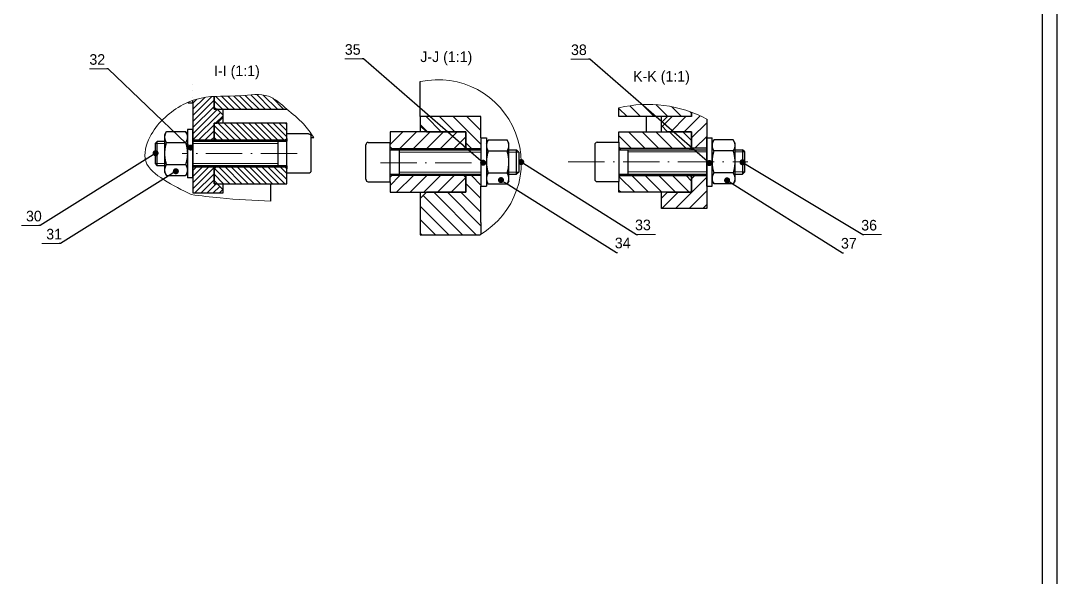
# Model space of a CAD drawing. Header units: millimetres. Extents: x 587 to 10361, y -8386 to 1488.
# Drawn here: x 4310.4 to 4652.7, y 543.8 to 727.6 of the extents above; entities that cross this region are included whole.
import ezdxf
from ezdxf import colors
from ezdxf.entities.mleader import LeaderData, LeaderLine
from ezdxf.math import Vec2, Vec3

# ---------------------------------------------------------------- set-up
doc = ezdxf.new("R2010")
doc.units = ezdxf.units.MM
doc.linetypes.add('ACAD_ISO10W100', pattern=[18, 12, -3, 0, -3])
for name, color, linetype, lineweight in [('Cienka', 30, 'Continuous', 0), ('Gruba', 7, 'Continuous', 30), ('Kreskowanie', 10, 'Continuous', 0), ('Przekrój', 50, 'Continuous', 15), ('Symetria', 210, 'ACAD_ISO10W100', 0), ('Widoczne (ISO)', 7, 'Continuous', 30), ('Wymiar', 3, 'Continuous', 20)]:
    doc.layers.add(name, color=color, linetype=linetype, lineweight=lineweight)
pattern_1 = [(135, (1646.6035, 255.191), (-2.245064, -2.245064), [])]

# ---------------------------------------------------------------- blocks, each defined once
blk = doc.blocks.new('*U54')
at = {"layer": 'Symetria', "color": 0, "transparency": 16777216}
blk.add_line((-31.3, 0), (27.95, 0), dxfattribs=at)
blk = doc.blocks.new('*U137')
at = {"layer": 'Symetria', "color": 0, "transparency": 16777216}
blk.add_line((-16.98, 0), (16.98, 0), dxfattribs=at)
blk = doc.blocks.new('*U138')
at = {"layer": 'Symetria', "color": 0, "transparency": 16777216}
blk.add_line((18.95, 0), (-18.95, 0), dxfattribs=at)
blk = doc.blocks.new('_Dot')
at = {"color": 0, "linetype": 'ByBlock', "lineweight": -2}
blk.add_line((-0.5, 0), (-1, 0), dxfattribs=at)
at = {"color": 0, "linetype": 'ByBlock', "const_width": 0.5}
blk.add_lwpolyline([(-0.25, 0, 1), (0.25, 0, 1)], format="xyb", close=True, dxfattribs=at)

msp = doc.modelspace()

# ---------------------------------------------------------------- hatches: boundary and pattern name
at = {"layer": 'Kreskowanie'}
h = msp.add_hatch(dxfattribs=at)
h.set_pattern_fill('ANSI31', color=256, scale=0.45)
h.set_pattern_definition([(45, (1579.684, 175.8822), (-1.0102788, 1.0102788), [])])
edge = h.paths.add_edge_path()
edge.add_line((4374.208, 693.737), (4375.208, 693.737))
edge.add_line((4375.208, 693.737), (4377.208, 695.737))
edge.add_line((4377.208, 695.737), (4377.208, 696.397))
edge.add_line((4377.208, 696.397), (4375.208, 698.397))
edge.add_line((4375.208, 698.397), (4374.208, 698.397))
edge.add_line((4374.208, 698.397), (4374.208, 702.608))
edge.add_spline(control_points=[(4374.208, 702.608), (4372.774, 702.528), (4370.426, 702.276), (4368.112, 701.613), (4367.21, 701.294)], knot_values=[45.8346632, 45.8346632, 45.8346632, 45.8346632, 50.1972675, 53.0486663, 53.0486663, 53.0486663, 53.0486663], degree=3, periodic=0)
edge.add_ellipse((4367.208, 708.397), major_axis=(0, 8), ratio=0.0003213, start_angle=180, end_angle=207.39695, ccw=False)
edge.add_line((4367.208, 700.396), (4367.208, 691.737))
edge.add_ellipse((4367.208, 683.737), major_axis=(0, 8), ratio=0.0003213, start_angle=304.33233, end_angle=359.99995, ccw=False)
edge.add_line((4367.21, 688.248), (4374.208, 688.248))
edge.add_line((4374.208, 688.248), (4374.208, 693.737))
edge = h.paths.add_edge_path()
edge.add_line((4374.208, 679.249), (4367.21, 679.249))
edge.add_ellipse((4367.208, 683.737), major_axis=(0, -8), ratio=0.0003213, start_angle=0, end_angle=55.87557, ccw=False)
edge.add_line((4367.208, 675.737), (4367.208, 675.737))
edge.add_line((4367.208, 675.737), (4367.208, 670.737))
edge.add_line((4367.208, 670.737), (4377.208, 670.737))
edge.add_line((4377.208, 670.737), (4377.208, 671.737))
edge.add_line((4377.208, 671.737), (4375.208, 673.737))
edge.add_line((4375.208, 673.737), (4374.208, 673.737))
edge.add_line((4374.208, 673.737), (4374.208, 679.249))
h = msp.add_hatch(dxfattribs=at)
h.set_pattern_fill('ANSI31', color=256, scale=0.45, angle=90)
h.set_pattern_definition([(135, (1579.684, 175.8822), (-1.0102788, -1.0102788), [])])
edge = h.paths.add_edge_path()
edge.add_line((4374.208, 693.737), (4374.208, 688.737))
edge.add_line((4374.208, 688.737), (4374.708, 688.237))
edge.add_line((4374.708, 688.237), (4397.708, 688.237))
edge.add_line((4397.708, 688.237), (4398.208, 688.737))
edge.add_ellipse((4398.208, 683.737), major_axis=(0, 5), ratio=0.0003213, start_angle=0.01841, end_angle=35.18586)
edge.add_line((4398.208, 688.737), (4398.208, 693.737))
edge.add_line((4398.208, 693.737), (4374.208, 693.737))
h.paths.add_polyline_path([(4398.208, 673.737), (4398.208, 678.737), (4397.708, 679.237), (4374.708, 679.237), (4374.208, 678.737), (4374.208, 673.737), (4375.208, 673.737)])
edge = h.paths.add_edge_path()
edge.add_spline(control_points=[(4398.208, 698.397), (4396.291, 700.152), (4391.983, 704.098), (4383.026, 702.512), (4377.034, 702.766), (4374.208, 702.608)], knot_values=[53.0486663, 53.0486663, 53.0486663, 53.0486663, 60.4740254, 69.7364944, 78.3291324, 78.3291324, 78.3291324, 78.3291324], degree=3, periodic=0)
edge.add_line((4374.208, 702.608), (4374.208, 698.397))
edge.add_line((4374.208, 698.397), (4375.208, 698.397))
edge.add_line((4375.208, 698.397), (4398.208, 698.397))
h = msp.add_hatch(dxfattribs=at)
h.set_pattern_fill('ANSI31', color=256, angle=90)
h.set_pattern_definition(pattern_1)
h.paths.add_polyline_path([(4507.916, 698.835), (4507.916, 695.958), (4531.916, 695.958), (4531.916, 697.376, 0.1497742)])
h = msp.add_hatch(dxfattribs=at)
h.set_pattern_fill('ANSI31', color=256, angle=90)
h.set_pattern_definition([(135, (1571.4326, 317.853), (-2.245064, -2.245064), [])])
h.paths.add_polyline_path([(4462.313, 695.939), (4442.313, 695.939), (4442.313, 692.939), (4444.313, 690.939), (4457.313, 690.939), (4457.313, 685.445), (4462.313, 685.445), (4462.313, 688.935)])
h.paths.add_polyline_path([(4462.313, 672.943), (4462.313, 676.458), (4457.313, 676.458), (4457.313, 670.939), (4444.313, 670.939), (4442.313, 668.939), (4442.313, 656.939), (4462.027, 656.939, 0.0030343), (4462.313, 657.109), (4462.313, 660.944)])
h = msp.add_hatch(dxfattribs=at)
h.set_pattern_fill('ANSI31', color=256)
h.set_pattern_definition([(45, (1646.6035, 255.191), (-2.245064, 2.245064), [])])
h.paths.add_polyline_path([(4536.916, 695.113, 0.033474), (4531.916, 697.376), (4531.916, 695.958), (4523.916, 695.958), (4521.916, 693.958), (4521.916, 692.958), (4523.916, 690.958), (4531.916, 690.958), (4531.916, 685.47), (4536.916, 685.47), (4536.916, 688.958)])
h.paths.add_polyline_path([(4531.916, 670.958), (4523.916, 670.958), (4521.916, 668.958), (4521.916, 665.628), (4536.916, 665.628), (4536.916, 672.958), (4536.916, 676.47), (4531.916, 676.47)])
h = msp.add_hatch(dxfattribs=at)
h.set_pattern_fill('ANSI31', color=256)
h.set_pattern_definition([(45, (1571.4326, 317.853), (-2.245064, 2.245064), [])])
edge = h.paths.add_edge_path()
edge.add_line((4457.313, 690.939), (4444.313, 690.939))
edge.add_line((4444.313, 690.939), (4432.313, 690.939))
edge.add_line((4432.313, 690.939), (4432.313, 687.435))
edge.add_line((4432.313, 687.435), (4432.313, 685.933))
edge.add_spline(control_points=[(4432.313, 685.933), (4432.445, 685.801), (4432.57, 685.676)], knot_values=[0, 0, 0, 0.0353799, 0.0353799, 0.0353799], weights=[1, 1.0006959, 1.0006959], degree=2, periodic=0)
edge.add_line((4432.443, 685.803), (4432.57, 685.676))
edge.add_line((4432.57, 685.676), (4432.813, 685.432))
edge.add_line((4432.813, 685.432), (4456.813, 685.432))
edge.add_spline(control_points=[(4456.813, 685.432), (4456.932, 685.551), (4457.057, 685.676)], knot_values=[0, 0, 0, 0.03538, 0.03538, 0.03538], weights=[1, 1.0006959, 1.0006959], degree=2, periodic=0)
edge.add_line((4456.933, 685.553), (4457.057, 685.676))
edge.add_line((4457.057, 685.676), (4457.313, 685.933))
edge.add_line((4457.313, 685.933), (4457.313, 690.939))
edge = h.paths.add_edge_path()
edge.add_spline(control_points=[(4457.313, 675.946), (4457.182, 676.077), (4457.057, 676.203)], knot_values=[0, 0, 0, 0.03538, 0.03538, 0.03538], weights=[1, 1.0006959, 1.0006959], degree=2, periodic=0)
edge.add_line((4457.183, 676.076), (4457.057, 676.203))
edge.add_line((4457.057, 676.203), (4456.813, 676.446))
edge.add_line((4456.813, 676.446), (4432.813, 676.446))
edge.add_line((4432.813, 676.446), (4432.57, 676.203))
edge.add_line((4432.57, 676.203), (4432.313, 675.946))
edge.add_line((4432.313, 675.946), (4432.313, 674.444))
edge.add_line((4432.313, 674.444), (4432.313, 670.939))
edge.add_line((4432.313, 670.939), (4457.313, 670.939))
edge.add_line((4457.313, 670.939), (4457.313, 675.946))
h = msp.add_hatch(dxfattribs=at)
h.set_pattern_fill('ANSI31', color=256, angle=90)
h.set_pattern_definition(pattern_1)
h.paths.add_polyline_path([(4531.416, 685.458), (4531.916, 685.958), (4531.916, 690.958), (4507.916, 690.958), (4507.916, 687.458), (4507.916, 685.958), (4508.416, 685.458)])
h.paths.add_polyline_path([(4508.416, 676.458), (4507.916, 675.958), (4507.916, 674.458), (4507.916, 670.958), (4531.916, 670.958), (4531.916, 675.958), (4531.416, 676.458)])

# ---------------------------------------------------------------- linework, layer by layer
at = {"layer": 'Cienka'}
for p, q in [((4354.701, 687.035), (4357.951, 687.035)), ((4367.211, 687.035), (4395.21, 687.035)), ((4462.313, 684.234), (4435.313, 684.234)), ((4474.82, 684.234), (4471.57, 684.234)), ((4536.916, 684.257), (4510.916, 684.257)), ((4549.423, 684.257), (4546.173, 684.257)), ((4354.701, 680.438), (4357.951, 680.438)), ((4367.206, 680.438), (4395.21, 680.438)), ((4462.313, 677.637), (4435.313, 677.637)), ((4474.82, 677.637), (4471.57, 677.637)), ((4536.916, 677.659), (4510.916, 677.659)), ((4549.423, 677.659), (4546.173, 677.659))]:
    msp.add_line(p, q, dxfattribs=at)
at = {"layer": 'Gruba'}
for p, q in [((4647.653, 906.435), (4647.653, 75.435)), ((4374.208, 702.608), (4374.208, 698.397)), ((4374.208, 698.397), (4374.208, 702.608)), ((4367.208, 700.397), (4365.608, 700.397)), ((4367.208, 700.397), (4367.208, 691.737)), ((4374.208, 698.397), (4398.208, 698.397)), ((4375.208, 698.397), (4374.208, 698.397)), ((4377.208, 696.397), (4375.208, 698.397)), ((4377.205, 696.4), (4377.205, 698.397)), ((4507.916, 695.958), (4507.916, 698.835)), ((4375.208, 693.737), (4377.208, 695.737)), ((4377.205, 693.737), (4377.205, 695.733)), ((4377.208, 695.737), (4377.208, 696.397)), ((4462.313, 695.939), (4442.313, 695.939)), ((4442.313, 695.939), (4442.313, 692.939)), ((4462.313, 688.935), (4462.313, 695.939)), ((4531.916, 695.958), (4507.916, 695.958)), ((4531.916, 697.376), (4531.916, 695.958)), ((4531.916, 695.958), (4531.916, 697.376)), ((4365.38, 691.737), (4365.38, 675.737)), ((4367.208, 691.737), (4365.38, 691.737)), ((4367.208, 675.737), (4367.208, 691.737)), ((4398.208, 693.737), (4374.208, 693.737)), ((4374.208, 693.737), (4374.208, 688.737)), ((4374.208, 688.248), (4374.208, 693.737)), ((4374.208, 693.737), (4375.208, 693.737)), ((4398.208, 688.737), (4398.208, 693.737)), ((4442.313, 692.939), (4444.313, 690.939)), ((4442.313, 692.939), (4442.313, 690.939)), ((4367.21, 688.248), (4374.208, 688.248)), ((4374.208, 688.737), (4374.708, 688.237)), ((4374.708, 688.237), (4397.708, 688.237)), ((4397.708, 688.237), (4398.208, 688.737)), ((4405.408, 690.237), (4398.208, 690.237)), ((4406.209, 689.067), (4407.11, 689.067)), ((4457.313, 690.939), (4432.313, 690.939)), ((4432.313, 690.939), (4432.313, 687.435)), ((4444.313, 690.939), (4457.313, 690.939)), ((4457.313, 685.933), (4457.313, 690.939)), ((4457.313, 690.939), (4457.313, 685.445)), ((4462.313, 688.935), (4462.313, 685.445)), ((4462.313, 688.935), (4464.142, 688.935)), ((4464.142, 688.935), (4464.142, 672.935)), ((4464.142, 687.221), (4464.703, 688.194)), ((4507.916, 690.958), (4531.916, 690.958)), ((4507.916, 687.458), (4507.916, 690.958)), ((4531.916, 690.958), (4523.916, 690.958)), ((4531.916, 690.958), (4531.916, 685.958)), ((4531.916, 685.47), (4531.916, 690.958)), ((4536.916, 688.958), (4538.744, 688.958)), ((4536.916, 688.958), (4536.916, 672.958)), ((4538.744, 672.958), (4538.744, 688.958)), ((4354.701, 687.035), (4355.402, 687.737)), ((4354.701, 687.035), (4354.701, 680.438)), ((4355.402, 679.737), (4355.402, 687.737)), ((4357.951, 687.737), (4355.402, 687.737)), ((4398.108, 687.737), (4367.211, 687.737)), ((4395.21, 687.737), (4395.21, 679.737)), ((4398.108, 687.737), (4398.21, 687.737)), ((4432.313, 675.946), (4432.313, 687.435)), ((4432.413, 684.939), (4432.313, 684.939)), ((4432.413, 684.939), (4462.313, 684.939)), ((4432.813, 685.432), (4456.813, 685.432)), ((4432.813, 685.432), (4432.813, 684.939)), ((4435.313, 684.939), (4435.313, 676.939)), ((4456.813, 685.432), (4456.813, 684.939)), ((4457.313, 685.445), (4462.313, 685.445)), ((4457.313, 684.939), (4457.313, 685.445)), ((4462.313, 685.445), (4462.313, 672.943)), ((4464.142, 687.221), (4464.142, 686.379)), ((4471.57, 684.935), (4474.119, 684.935)), ((4474.119, 676.935), (4474.119, 684.935)), ((4474.82, 684.234), (4474.119, 684.935)), ((4499.916, 686.658), (4499.916, 675.258)), ((4500.716, 687.458), (4507.916, 687.458)), ((4507.916, 687.458), (4507.916, 674.458)), ((4508.416, 685.458), (4507.916, 685.958)), ((4508.016, 684.958), (4507.916, 684.958)), ((4508.016, 684.958), (4536.916, 684.958)), ((4531.416, 685.458), (4508.416, 685.458)), ((4508.416, 684.958), (4508.416, 685.458)), ((4510.916, 676.958), (4510.916, 684.958)), ((4531.916, 685.958), (4531.416, 685.458)), ((4531.416, 684.958), (4531.416, 685.458)), ((4536.916, 685.47), (4531.916, 685.47)), ((4531.916, 685.47), (4531.916, 684.958)), ((4546.173, 684.958), (4548.721, 684.958)), ((4548.721, 684.958), (4548.721, 676.958)), ((4549.423, 684.257), (4548.721, 684.958)), ((4474.82, 684.234), (4474.82, 677.637)), ((4549.423, 677.659), (4549.423, 684.257)), ((4354.701, 680.438), (4355.402, 679.737)), ((4357.951, 679.737), (4355.402, 679.737)), ((4374.208, 679.249), (4367.21, 679.249)), ((4398.108, 679.737), (4367.211, 679.737)), ((4374.208, 673.737), (4374.208, 679.249)), ((4374.708, 679.237), (4374.208, 678.737)), ((4374.208, 678.737), (4374.208, 673.737)), ((4397.708, 679.237), (4374.708, 679.237)), ((4398.208, 678.737), (4397.708, 679.237)), ((4398.108, 679.737), (4398.21, 679.737)), ((4398.208, 673.737), (4398.208, 678.737)), ((4367.208, 675.737), (4365.38, 675.737)), ((4367.208, 675.737), (4367.208, 670.737)), ((4405.408, 677.237), (4398.208, 677.237)), ((4432.413, 676.939), (4432.313, 676.939)), ((4432.313, 674.444), (4432.313, 675.946)), ((4432.313, 674.444), (4432.313, 670.939)), ((4432.413, 676.939), (4462.313, 676.939)), ((4432.813, 676.939), (4432.813, 676.446)), ((4456.813, 676.446), (4432.813, 676.446)), ((4456.813, 676.939), (4456.813, 676.446)), ((4457.313, 676.458), (4457.313, 676.939)), ((4462.313, 676.458), (4457.313, 676.458)), ((4457.313, 676.458), (4457.313, 670.939)), ((4457.313, 670.939), (4457.313, 675.946)), ((4464.142, 675.492), (4464.142, 674.65)), ((4464.142, 674.65), (4464.703, 673.677)), ((4471.57, 676.935), (4474.119, 676.935)), ((4474.82, 677.637), (4474.119, 676.935)), ((4500.716, 674.458), (4507.916, 674.458)), ((4508.016, 676.958), (4507.916, 676.958)), ((4507.916, 675.958), (4508.416, 676.458)), ((4507.916, 670.958), (4507.916, 674.458)), ((4508.016, 676.958), (4536.916, 676.958)), ((4508.416, 676.458), (4508.416, 676.958)), ((4508.416, 676.458), (4531.416, 676.458)), ((4531.416, 676.458), (4531.416, 676.958)), ((4531.416, 676.458), (4531.916, 675.958)), ((4531.916, 676.958), (4531.916, 676.47)), ((4531.916, 670.958), (4531.916, 676.47)), ((4531.916, 676.47), (4536.916, 676.47)), ((4531.916, 675.958), (4531.916, 670.958)), ((4546.173, 676.958), (4548.721, 676.958)), ((4549.423, 677.659), (4548.721, 676.958)), ((4374.208, 673.737), (4398.208, 673.737)), ((4375.208, 673.737), (4374.208, 673.737)), ((4377.208, 671.737), (4375.208, 673.737)), ((4377.205, 671.74), (4377.205, 673.737)), ((4377.208, 670.737), (4377.208, 671.737)), ((4392.939, 668.067), (4392.939, 673.737)), ((4432.313, 670.939), (4457.313, 670.939)), ((4444.313, 670.939), (4442.313, 668.939)), ((4442.313, 670.939), (4442.313, 668.939)), ((4457.313, 670.939), (4444.313, 670.939)), ((4462.313, 660.944), (4462.313, 672.943)), ((4462.313, 672.935), (4464.142, 672.935)), ((4531.916, 670.958), (4507.916, 670.958)), ((4523.916, 670.958), (4531.916, 670.958)), ((4536.916, 672.958), (4538.744, 672.958)), ((4367.208, 670.737), (4367.194, 670.737)), ((4367.208, 670.737), (4377.208, 670.737)), ((4442.313, 668.939), (4442.313, 656.939)), ((4462.313, 660.944), (4462.313, 657.109)), ((4442.313, 656.939), (4462.027, 656.939))]:
    msp.add_line(p, q, dxfattribs=at)
msp.add_lwpolyline([(3463.653, 70.435), (4652.653, 70.435), (4652.653, 911.435), (3463.653, 911.435)], close=True, dxfattribs=at)
for centre, start, end in [((4500.716, 686.658), 90, 180), ((4500.716, 675.258), 180, 270)]:
    msp.add_arc(centre, 0.8, start, end, dxfattribs=at)
for centre, major_axis, start_param, end_param in [((4365.608, 708.397), (0, 8), 2.8829363, 3.1415927), ((4367.208, 708.397), (0, 8), 3.1415927, 3.6198773), ((4367.208, 683.737), (0, 8), 4.1168068, 6.2831876), ((4374.208, 683.749), (0, 4.5), 0.0048249, 0.4816706), ((4374.708, 683.737), (0, 4.5), 0.001678, 0.4758823), ((4397.708, 683.737), (0, 4.5), 0.0000357, 0.4758822), ((4398.208, 683.737), (0, 5), 0.0003213, 0.6141091), ((4398.208, 683.737), (0, -6.5), 6.2831846, 9.424778), ((4367.208, 683.737), (0, -8), 0, 0.9752127), ((4374.208, 683.749), (0, -4.5), 5.8131572, 6.2783604), ((4374.708, 683.737), (0, -4.5), 5.8073031, 6.2815073), ((4397.708, 683.737), (0, -4.5), 5.8073031, 6.2831496), ((4398.208, 683.737), (0, -5), 5.6690762, 6.282864)]:
    msp.add_ellipse(centre, major_axis=major_axis, ratio=0.0003213, start_param=start_param, end_param=end_param, dxfattribs=at)
msp.add_open_spline([(4405.408, 690.237), (4405.495, 690.237), (4405.582, 690.222), (4405.745, 690.167), (4405.822, 690.127), (4405.957, 690.024), (4406.018, 689.962), (4406.115, 689.822), (4406.152, 689.743), (4406.188, 689.621), (4406.196, 689.58), (4406.204, 689.524), (4406.205, 689.509), (4406.207, 689.491), (4406.207, 689.487), (4406.207, 689.48), (4406.207, 689.477), (4406.208, 689.47), (4406.208, 689.466), (4406.208, 689.461), (4406.208, 689.458), (4406.208, 689.453), (4406.208, 689.451), (4406.208, 689.446), (4406.208, 689.444), (4406.208, 689.436), (4406.208, 689.432), (4406.209, 689.407), (4406.209, 689.376), (4406.209, 689.205), (4406.209, 688.963), (4406.209, 688.313), (4406.21, 687.913), (4406.21, 686.995), (4406.21, 686.465), (4406.21, 685.345), (4406.21, 684.74), (4406.21, 683.532), (4406.21, 682.914), (4406.21, 681.741), (4406.21, 681.171), (4406.21, 680.152), (4406.21, 679.689), (4406.209, 678.926), (4406.209, 678.617), (4406.209, 678.189), (4406.209, 678.076), (4406.208, 678.032), (4406.208, 678.03), (4406.208, 678.019), (4406.208, 678.017), (4406.208, 678.01), (4406.208, 678.006), (4406.207, 677.994), (4406.207, 677.988), (4406.206, 677.976), (4406.206, 677.97), (4406.204, 677.953), (4406.203, 677.942), (4406.198, 677.907), (4406.194, 677.883), (4406.175, 677.802), (4406.156, 677.746), (4406.095, 677.617), (4406.046, 677.547), (4405.93, 677.424), (4405.861, 677.371), (4405.711, 677.291), (4405.629, 677.263), (4405.5, 677.24), (4405.454, 677.237), (4405.408, 677.237)], degree=3, knots=[0, 0, 0, 0, 0.0259442, 0.0259442, 0.0514189, 0.0514189, 0.0769105, 0.0769105, 0.1024004, 0.1024004, 0.1149687, 0.1149687, 0.1195614, 0.1195614, 0.120864, 0.120864, 0.1220116, 0.1220116, 0.1238407, 0.1238407, 0.1257876, 0.1257876, 0.129053, 0.129053, 0.1367188, 0.1367188, 0.1596873, 0.1596873, 0.2286965, 0.2286965, 0.4258031, 0.4258031, 0.6074736, 0.6074736, 0.7891651, 0.7891651, 0.970814, 0.970814, 1.1524546, 1.1524546, 1.334094, 1.334094, 1.5157382, 1.5157382, 1.6974014, 1.6974014, 1.8791074, 1.8791074, 1.8934876, 1.8934876, 1.8964409, 1.8964409, 1.8990741, 1.8990741, 1.9012725, 1.9012725, 1.903195, 1.903195, 1.9065332, 1.9065332, 1.9138629, 1.9138629, 1.9314389, 1.9314389, 1.9565762, 1.9565762, 1.9820684, 1.9820684, 2.0075591, 2.0075591, 2.0212732, 2.0212732, 2.0212732, 2.0212732], dxfattribs=at)
for points, weights in [([(4464.703, 688.194), (4464.142, 687.221), (4464.142, 686.379)], [1, 1.0379548493, 1]), ([(4432.313, 685.933), (4432.577, 685.67), (4432.813, 685.432)], [1, 1.00139179989, 1]), ([(4456.813, 685.432), (4457.05, 685.67), (4457.313, 685.933)], [1, 1.00139179956, 1]), ([(4464.142, 686.379), (4464.142, 685.537), (4464.703, 684.565)], [1, 1.0379548493, 1]), ([(4464.703, 684.565), (4464.142, 682.62), (4464.142, 680.935)], [1, 1.0379548493, 1]), ([(4464.142, 680.935), (4464.142, 679.251), (4464.703, 677.306)], [1, 1.0379548493, 1]), ([(4432.813, 676.446), (4432.577, 676.209), (4432.313, 675.946)], [1, 1.00139180054, 1]), ([(4457.313, 675.946), (4457.05, 676.209), (4456.813, 676.446)], [1, 1.00139180041, 1]), ([(4464.703, 677.306), (4464.142, 676.334), (4464.142, 675.492)], [1, 1.0379548493, 1]), ([(4464.142, 675.492), (4464.142, 674.65), (4464.703, 673.677)], [1, 1.0379548493, 1])]:
    msp.add_rational_spline(points, weights, degree=2, dxfattribs=at)
at = {"layer": 'Przekrój'}
msp.add_circle((4256.123, 792.501), 72.637, dxfattribs=at)
for centre, radius, start, end in [((4448.168, 680.653), 27.466, 300.30177, 102.30791), ((4517.534, 658.944), 41.035, 61.81521, 103.55649)]:
    msp.add_arc(centre, radius, start, end, dxfattribs=at)
for points in [[(4366.684, 670.176), (4357.505, 675.176), (4351.641, 681.2), (4353.013, 689.202), (4357.343, 695.063), (4369.946, 702.073), (4382.879, 702.84), (4392.14, 702.675), (4398.208, 698.397)], [(4398.208, 698.397), (4403.711, 693.509), (4407.11, 689.067)], [(4366.684, 670.176), (4376.171, 669.07), (4392.939, 668.067)]]:
    msp.add_spline(points, degree=3, dxfattribs=at)
at = {"layer": 'Widoczne (ISO)'}
for p, q in [((4442.313, 695.939), (4442.313, 707.489)), ((4516.916, 695.958), (4516.916, 690.958)), ((4521.916, 693.958), (4523.916, 695.958)), ((4521.916, 693.958), (4521.916, 695.958)), ((4536.916, 695.113), (4536.916, 688.958)), ((4367.208, 691.737), (4367.208, 688.224)), ((4521.916, 692.958), (4521.916, 693.958)), ((4523.916, 690.958), (4521.916, 692.958)), ((4521.916, 690.958), (4521.916, 692.958)), ((4357.951, 690.022), (4358.513, 690.995)), ((4357.951, 689.18), (4357.951, 690.022)), ((4357.951, 683.737), (4357.951, 689.18)), ((4358.513, 690.995), (4364.818, 690.995)), ((4365.38, 690.022), (4364.818, 690.995)), ((4365.38, 690.022), (4365.38, 689.18)), ((4367.208, 688.224), (4367.208, 675.737)), ((4471.009, 688.194), (4464.703, 688.194)), ((4471.57, 687.221), (4471.009, 688.194)), ((4536.916, 676.47), (4536.916, 688.958)), ((4538.744, 687.243), (4539.306, 688.216)), ((4545.611, 688.216), (4539.306, 688.216)), ((4546.173, 687.243), (4545.611, 688.216)), ((4358.513, 687.366), (4364.818, 687.366)), ((4424.313, 675.239), (4424.313, 686.639)), ((4425.113, 687.439), (4432.313, 687.439)), ((4471.57, 686.379), (4471.57, 687.221)), ((4471.57, 680.935), (4471.57, 686.379)), ((4538.744, 686.401), (4538.744, 687.243)), ((4546.173, 687.243), (4546.173, 686.401)), ((4546.173, 686.401), (4546.173, 680.958)), ((4357.951, 678.293), (4357.951, 683.737)), ((4471.009, 684.565), (4464.703, 684.565)), ((4545.611, 684.587), (4539.306, 684.587)), ((4357.951, 677.451), (4357.951, 678.293)), ((4358.513, 680.107), (4364.818, 680.107)), ((4365.38, 678.293), (4365.38, 677.451)), ((4471.57, 675.492), (4471.57, 680.935)), ((4546.173, 680.958), (4546.173, 675.514)), ((4357.951, 677.451), (4358.513, 676.478)), ((4358.513, 676.478), (4364.818, 676.478)), ((4365.38, 677.451), (4364.818, 676.478)), ((4425.113, 674.439), (4432.313, 674.439)), ((4471.009, 677.306), (4464.703, 677.306)), ((4471.57, 674.65), (4471.009, 673.677)), ((4471.57, 674.65), (4471.57, 675.492)), ((4536.916, 672.958), (4536.916, 676.47)), ((4538.744, 674.672), (4538.744, 675.514)), ((4538.744, 674.672), (4539.306, 673.699)), ((4545.611, 677.329), (4539.306, 677.329)), ((4546.173, 674.672), (4545.611, 673.699)), ((4546.173, 675.514), (4546.173, 674.672)), ((4471.009, 673.677), (4464.703, 673.677)), ((4521.916, 668.958), (4523.916, 670.958)), ((4521.916, 668.958), (4521.916, 670.958)), ((4536.916, 672.958), (4536.916, 665.628)), ((4545.611, 673.699), (4539.306, 673.699)), ((4521.916, 665.628), (4521.916, 668.958)), ((4536.916, 665.628), (4521.916, 665.628))]:
    msp.add_line(p, q, dxfattribs=at)
for centre, start, end in [((4425.113, 686.639), 90, 180), ((4425.113, 675.239), 180, 270)]:
    msp.add_arc(centre, 0.8, start, end, dxfattribs=at)
for points in [[(4357.951, 689.18), (4357.951, 690.022), (4358.513, 690.995)], [(4358.513, 687.366), (4357.951, 688.338), (4357.951, 689.18)], [(4364.818, 690.995), (4365.38, 690.022), (4365.38, 689.18)], [(4365.38, 689.18), (4365.38, 688.338), (4364.818, 687.366)], [(4471.57, 686.379), (4471.57, 687.221), (4471.009, 688.194)], [(4538.744, 686.401), (4538.744, 687.243), (4539.306, 688.216)], [(4545.611, 688.216), (4546.173, 687.243), (4546.173, 686.401)], [(4357.951, 683.737), (4357.951, 685.421), (4358.513, 687.366)], [(4364.818, 687.366), (4365.38, 685.421), (4365.38, 683.737)], [(4471.009, 684.565), (4471.57, 685.537), (4471.57, 686.379)], [(4539.306, 684.587), (4538.744, 685.559), (4538.744, 686.401)], [(4546.173, 686.401), (4546.173, 685.559), (4545.611, 684.587)], [(4358.513, 680.107), (4357.951, 682.052), (4357.951, 683.737)], [(4365.38, 683.737), (4365.38, 682.052), (4364.818, 680.107)], [(4471.57, 680.935), (4471.57, 682.62), (4471.009, 684.565)], [(4538.744, 680.958), (4538.744, 682.642), (4539.306, 684.587)], [(4545.611, 684.587), (4546.173, 682.642), (4546.173, 680.958)], [(4357.951, 678.293), (4357.951, 679.135), (4358.513, 680.107)], [(4358.513, 676.478), (4357.951, 677.451), (4357.951, 678.293)], [(4364.818, 680.107), (4365.38, 679.135), (4365.38, 678.293)], [(4365.38, 678.293), (4365.38, 677.451), (4364.818, 676.478)], [(4471.009, 677.306), (4471.57, 679.251), (4471.57, 680.935)], [(4539.306, 677.329), (4538.744, 679.273), (4538.744, 680.958)], [(4546.173, 680.958), (4546.173, 679.273), (4545.611, 677.329)], [(4471.57, 675.492), (4471.57, 676.334), (4471.009, 677.306)], [(4471.009, 673.677), (4471.57, 674.65), (4471.57, 675.492)], [(4538.744, 675.514), (4538.744, 676.356), (4539.306, 677.329)], [(4539.306, 673.699), (4538.744, 674.672), (4538.744, 675.514)], [(4545.611, 677.329), (4546.173, 676.356), (4546.173, 675.514)], [(4546.173, 675.514), (4546.173, 674.672), (4545.611, 673.699)]]:
    msp.add_rational_spline(points, [1, 1.0379548493, 1], degree=2, dxfattribs=at)
at = {"layer": 'Wymiar'}
for p, q in [((4423.202, 714.992), (4417.377, 714.992)), ((4497.887, 714.9), (4492.062, 714.9)), ((4338.841, 711.688), (4333.017, 711.688)), ((4316.427, 659.963), (4310.602, 659.963)), ((4323.113, 654.004), (4317.289, 654.004)), ((4514.099, 657.042), (4519.923, 657.042)), ((4588.784, 656.951), (4594.609, 656.951))]:
    msp.add_line(p, q, dxfattribs=at)

# ---------------------------------------------------------------- block references
at = {"layer": 'Symetria'}
for name, p in [('*U138', (4382.659, 683.737)), ('*U137', (4446.088, 680.693)), ('*U54', (4522.466, 680.958))]:
    msp.add_blockref(name, p, dxfattribs=at)

# ---------------------------------------------------------------- texts
at = {"layer": 'Wymiar', "char_height": 3.5}
for s, width, insert, attachment_point in [('35', 6.18482, (4417.387, 719.866), 1), ('38', 6.18482, (4492.073, 719.775), 1), ('32', 6.18482, (4333.027, 716.563), 1), ('J-J (1:1)', 27.91536, (4442.313, 717.462), 1), ('I-I (1:1)', 27.91536, (4374.208, 712.82), 1), ('K-K (1:1)', 27.91536, (4512.597, 711.007), 1), ('30', 6.18482, (4312.089, 664.838), 1), ('33', 6.18482, (4518.436, 661.917), 3), ('36', 6.18482, (4593.122, 661.825), 3), ('31', 6.18482, (4318.776, 658.879), 1), ('34', 6.18482, (4511.75, 655.958), 3), ('37', 6.18482, (4586.435, 655.866), 3)]:
    msp.add_mtext_dynamic_manual_height_columns(s, width=width, gutter_width=12.5, heights=[0], dxfattribs=dict(at, insert=insert, attachment_point=attachment_point))

# ---------------------------------------------------------------- leaders
at = {"layer": 'Wymiar'}
ml = msp.add_multileader_mtext('Standard', dxfattribs=at)
ml.set_content('', color=256)
ml.set_leader_properties()
ml.set_arrow_properties(name='DOT')
ml.build(insert=Vec2(0, 0))
ml.multileader.update_dxf_attribs({"text_right_attachment_type": 6, "dogleg_length": 0.36, "arrow_head_size": 2})
ctx = ml.context
ctx.base_point, ctx.char_height, ctx.arrow_head_size, ctx.landing_gap_size, ctx.plane_origin = Vec3(4423.022, 715.082), 0.18, 2, 0.09, Vec3(4450.851, 689.031)
ctx.right_attachment, ctx.text_align_type = 6, 2
notes = []
notes.append((ctx, [(0, (1, 1, 0), (4423.562, 714.992), (-1, 0), 0.36, [(0, [(4463.063, 680.693)], 0, [])])]))
ctx.mtext.insert, ctx.mtext.alignment, ctx.mtext.flow_direction = Vec3(4423.112, 715.172), 3, 5
ml = msp.add_multileader_mtext('Standard', dxfattribs=at)
ml.set_content('', color=256)
ml.set_leader_properties()
ml.set_arrow_properties(name='DOT')
ml.build(insert=Vec2(0, 0))
ml.multileader.update_dxf_attribs({"text_right_attachment_type": 6, "dogleg_length": 0.36, "arrow_head_size": 2})
ctx = ml.context
ctx.base_point, ctx.char_height, ctx.arrow_head_size, ctx.landing_gap_size, ctx.plane_origin = Vec3(4497.707, 714.99), 0.18, 2, 0.09, Vec3(4525.536, 688.939)
ctx.right_attachment, ctx.text_align_type = 6, 2
notes.append((ctx, [(0, (1, 1, 0), (4498.247, 714.9), (-1, 0), 0.36, [(0, [(4537.749, 680.601)], 0, [])])]))
ctx.mtext.insert, ctx.mtext.alignment, ctx.mtext.flow_direction = Vec3(4497.797, 715.08), 3, 5
ml = msp.add_multileader_mtext('Standard', dxfattribs=at)
ml.set_content('', color=256)
ml.set_leader_properties()
ml.set_arrow_properties(name='DOT')
ml.build(insert=Vec2(0, 0))
ml.multileader.update_dxf_attribs({"text_right_attachment_type": 6, "dogleg_length": 0.36, "arrow_head_size": 2})
ctx = ml.context
ctx.base_point, ctx.char_height, ctx.arrow_head_size, ctx.landing_gap_size, ctx.plane_origin = Vec3(4338.661, 711.778), 0.18, 2, 0.09, Vec3(4366.49, 685.727)
ctx.right_attachment, ctx.text_align_type = 6, 2
notes.append((ctx, [(0, (1, 1, 0), (4339.201, 711.688), (-1, 0), 0.36, [(0, [(4366.49, 685.727)], 0, [])])]))
ctx.mtext.insert, ctx.mtext.alignment, ctx.mtext.flow_direction = Vec3(4338.751, 711.868), 3, 5
ml = msp.add_multileader_mtext('Standard', dxfattribs=at)
ml.set_content('', color=256)
ml.set_leader_properties()
ml.set_arrow_properties(name='DOT')
ml.build(insert=Vec2(0, 0))
ml.multileader.update_dxf_attribs({"text_right_attachment_type": 6, "dogleg_length": 0.36, "arrow_head_size": 2})
ctx = ml.context
ctx.base_point, ctx.char_height, ctx.arrow_head_size, ctx.landing_gap_size, ctx.plane_origin = Vec3(4316.247, 660.053), 0.18, 2, 0.09, Vec3(4344.076, 634.002)
ctx.right_attachment, ctx.text_align_type = 6, 2
notes.append((ctx, [(0, (1, 1, 0), (4316.787, 659.963), (-1, 0), 0.36, [(0, [(4354.892, 683.857)], 0, [])])]))
ctx.mtext.insert, ctx.mtext.alignment, ctx.mtext.flow_direction = Vec3(4316.337, 660.143), 3, 5
ml = msp.add_multileader_mtext('Standard', dxfattribs=at)
ml.set_content('', color=256)
ml.set_leader_properties()
ml.set_arrow_properties(name='DOT')
ml.build(insert=Vec2(0, 0))
ml.multileader.update_dxf_attribs({"text_right_attachment_type": 6, "dogleg_length": 0.36, "arrow_head_size": 2})
ctx = ml.context
ctx.base_point, ctx.char_height, ctx.arrow_head_size, ctx.landing_gap_size, ctx.plane_origin = Vec3(4514.099, 657.042), 0.18, 2, 0.09, Vec3(4486.45, 631.081)
ctx.right_attachment = 6
notes.append((ctx, [(0, (1, 1, 0), (4513.739, 657.042), (1, 0), 0.36, [(0, [(4475.633, 680.935)], 0, [])])]))
ctx.mtext.insert, ctx.mtext.flow_direction = Vec3(4514.189, 657.132), 5
ml = msp.add_multileader_mtext('Standard', dxfattribs=at)
ml.set_content('', color=256)
ml.set_leader_properties()
ml.set_arrow_properties(name='DOT')
ml.build(insert=Vec2(0, 0))
ml.multileader.update_dxf_attribs({"text_right_attachment_type": 6, "dogleg_length": 0.36, "arrow_head_size": 2})
ctx = ml.context
ctx.base_point, ctx.char_height, ctx.arrow_head_size, ctx.landing_gap_size, ctx.plane_origin = Vec3(4588.784, 656.951), 0.18, 2, 0.09, Vec3(4561.135, 630.99)
ctx.right_attachment = 6
notes.append((ctx, [(0, (1, 1, 0), (4588.424, 656.951), (1, 0), 0.36, [(0, [(4548.721, 680.844)], 0, [])])]))
ctx.mtext.insert, ctx.mtext.flow_direction = Vec3(4588.874, 657.041), 5
ml = msp.add_multileader_mtext('Standard', dxfattribs=at)
ml.set_content('', color=256)
ml.set_leader_properties()
ml.set_arrow_properties(name='DOT')
ml.build(insert=Vec2(0, 0))
ml.multileader.update_dxf_attribs({"text_right_attachment_type": 6, "dogleg_length": 0.36, "arrow_head_size": 2})
ctx = ml.context
ctx.base_point, ctx.char_height, ctx.arrow_head_size, ctx.landing_gap_size, ctx.plane_origin = Vec3(4322.933, 654.094), 0.18, 2, 0.09, Vec3(4350.762, 628.043)
ctx.right_attachment, ctx.text_align_type = 6, 2
notes.append((ctx, [(0, (1, 1, 0), (4323.473, 654.004), (-1, 0), 0.36, [(0, [(4361.579, 677.898)], 0, [])])]))
ctx.mtext.insert, ctx.mtext.alignment, ctx.mtext.flow_direction = Vec3(4323.023, 654.184), 3, 5
ml = msp.add_multileader_mtext('Standard', dxfattribs=at)
ml.set_content('', color=256)
ml.set_leader_properties()
ml.set_arrow_properties(name='DOT')
ml.build(insert=Vec2(0, 0))
ml.multileader.update_dxf_attribs({"text_right_attachment_type": 6, "dogleg_length": 0.36, "arrow_head_size": 2})
ctx = ml.context
ctx.base_point, ctx.char_height, ctx.arrow_head_size, ctx.landing_gap_size, ctx.plane_origin = Vec3(4507.412, 651.083), 0.18, 2, 0.09, Vec3(4479.763, 625.122)
ctx.right_attachment = 6
notes.append((ctx, [(0, (1, 1, 0), (4507.052, 651.083), (1, 0), 0.36, [(0, [(4468.947, 674.976)], 0, [])])]))
ctx.mtext.insert, ctx.mtext.flow_direction = Vec3(4507.502, 651.173), 5
ml = msp.add_multileader_mtext('Standard', dxfattribs=at)
ml.set_content('', color=256)
ml.set_leader_properties()
ml.set_arrow_properties(name='DOT')
ml.build(insert=Vec2(0, 0))
ml.multileader.update_dxf_attribs({"text_right_attachment_type": 6, "dogleg_length": 0.36, "arrow_head_size": 2})
ctx = ml.context
ctx.base_point, ctx.char_height, ctx.arrow_head_size, ctx.landing_gap_size, ctx.plane_origin = Vec3(4582.098, 650.992), 0.18, 2, 0.09, Vec3(4554.449, 625.031)
ctx.right_attachment = 6
notes.append((ctx, [(0, (1, 1, 0), (4581.738, 650.992), (1, 0), 0.36, [(0, [(4543.632, 674.885)], 0, [])])]))
ctx.mtext.insert, ctx.mtext.flow_direction = Vec3(4582.188, 651.082), 5
for ctx, leaders in notes:
    for number, flags, end, landing, length, lines in leaders:
        leader = LeaderData()
        leader.index, (leader.has_last_leader_line, leader.has_dogleg_vector, leader.attachment_direction) = number, flags
        leader.last_leader_point, leader.dogleg_vector, leader.dogleg_length = Vec3(end), Vec3(landing), length
        for number, points, colour, breaks in lines:
            line = LeaderLine()
            line.index, line.vertices, line.color, line.breaks = number, Vec3.list(points), colors.encode_raw_color(colour), breaks
            leader.lines.append(line)
        ctx.leaders.append(leader)

doc.saveas('drawing.dxf')
